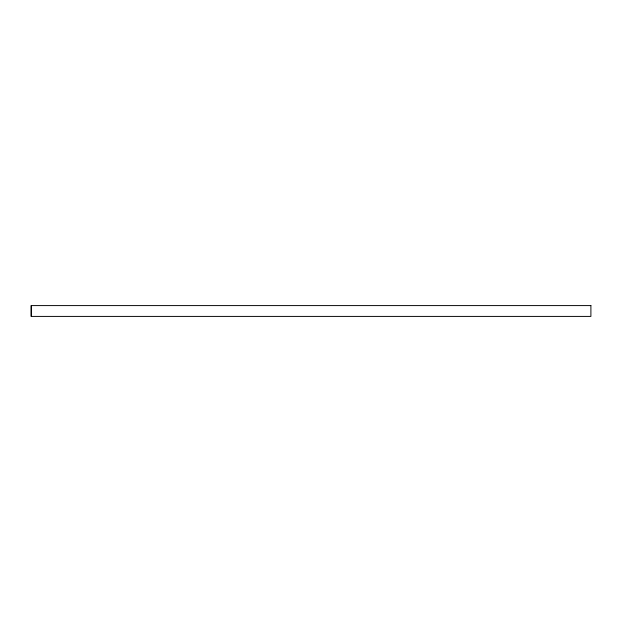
<?xml version="1.0" encoding="UTF-8"?>
<svg xmlns="http://www.w3.org/2000/svg" width="622" height="622" viewBox="0 0 622 622"><rect width="100%" height="100%" fill="white"/><g stroke="black" fill="none" stroke-linecap="round" stroke-linejoin="round"><path stroke-width="0.93" d="M31.357 305.589L31.357 316.411M590.9 305.589L31.1 305.589L31.1 316.411L590.9 316.411L590.9 305.589"/></g></svg>
